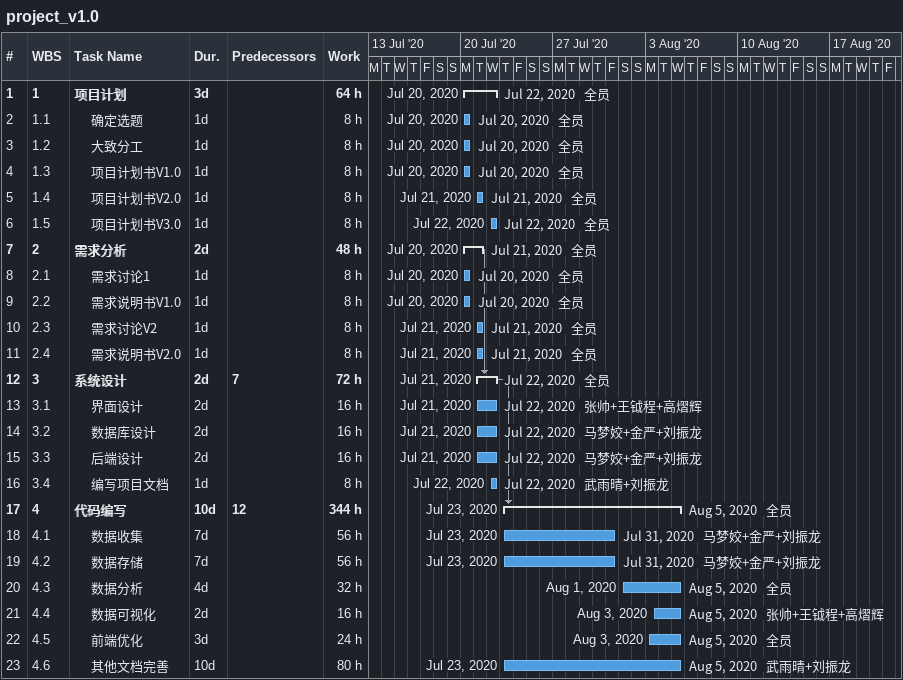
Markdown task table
project_v1.0

| ID | WBS | Task | Duration | Start | Finish | Predecessors | Resources | Work (h) |
|---|---|---|---|---|---|---|---|---|
| 1 | 1 | **项目计划** | 3d | 2020-07-20 | 2020-07-22 |  | 全员 | 64 |
| 2 | 1.1 | 确定选题 | 1d | 2020-07-20 | 2020-07-20 |  | 全员 | 8 |
| 3 | 1.2 | 大致分工 | 1d | 2020-07-20 | 2020-07-20 |  | 全员 | 8 |
| 4 | 1.3 | 项目计划书V1.0 | 1d | 2020-07-20 | 2020-07-20 |  | 全员 | 8 |
| 5 | 1.4 | 项目计划书V2.0 | 1d | 2020-07-21 | 2020-07-21 |  | 全员 | 8 |
| 6 | 1.5 | 项目计划书V3.0 | 1d | 2020-07-22 | 2020-07-22 |  | 全员 | 8 |
| 7 | 2 | **需求分析** | 2d | 2020-07-20 | 2020-07-21 |  | 全员 | 48 |
| 8 | 2.1 | 需求讨论1 | 1d | 2020-07-20 | 2020-07-20 |  | 全员 | 8 |
| 9 | 2.2 | 需求说明书V1.0 | 1d | 2020-07-20 | 2020-07-20 |  | 全员 | 8 |
| 10 | 2.3 | 需求讨论V2 | 1d | 2020-07-21 | 2020-07-21 |  | 全员 | 8 |
| 11 | 2.4 | 需求说明书V2.0 | 1d | 2020-07-21 | 2020-07-21 |  | 全员 | 8 |
| 12 | 3 | **系统设计** | 2d | 2020-07-21 | 2020-07-22 | 7 | 全员 | 72 |
| 13 | 3.1 | 界面设计 | 2d | 2020-07-21 | 2020-07-22 |  | 张帅+王钺程+高熠辉 | 16 |
| 14 | 3.2 | 数据库设计 | 2d | 2020-07-21 | 2020-07-22 |  | 马梦姣+金严+刘振龙 | 16 |
| 15 | 3.3 | 后端设计 | 2d | 2020-07-21 | 2020-07-22 |  | 马梦姣+金严+刘振龙 | 16 |
| 16 | 3.4 | 编写项目文档 | 1d | 2020-07-22 | 2020-07-22 |  | 武雨晴+刘振龙 | 8 |
| 17 | 4 | **代码编写** | 10d | 2020-07-23 | 2020-08-05 | 12 | 全员 | 344 |
| 18 | 4.1 | 数据收集 | 7d | 2020-07-23 | 2020-07-31 |  | 马梦姣+金严+刘振龙 | 56 |
| 19 | 4.2 | 数据存储 | 7d | 2020-07-23 | 2020-07-31 |  | 马梦姣+金严+刘振龙 | 56 |
| 20 | 4.3 | 数据分析 | 4d | 2020-08-01 | 2020-08-05 |  | 全员 | 32 |
| 21 | 4.4 | 数据可视化 | 2d | 2020-08-03 | 2020-08-05 |  | 张帅+王钺程+高熠辉 | 16 |
| 22 | 4.5 | 前端优化 | 3d | 2020-08-03 | 2020-08-05 |  | 全员 | 24 |
| 23 | 4.6 | 其他文档完善 | 10d | 2020-07-23 | 2020-08-05 |  | 武雨晴+刘振龙 | 80 |
